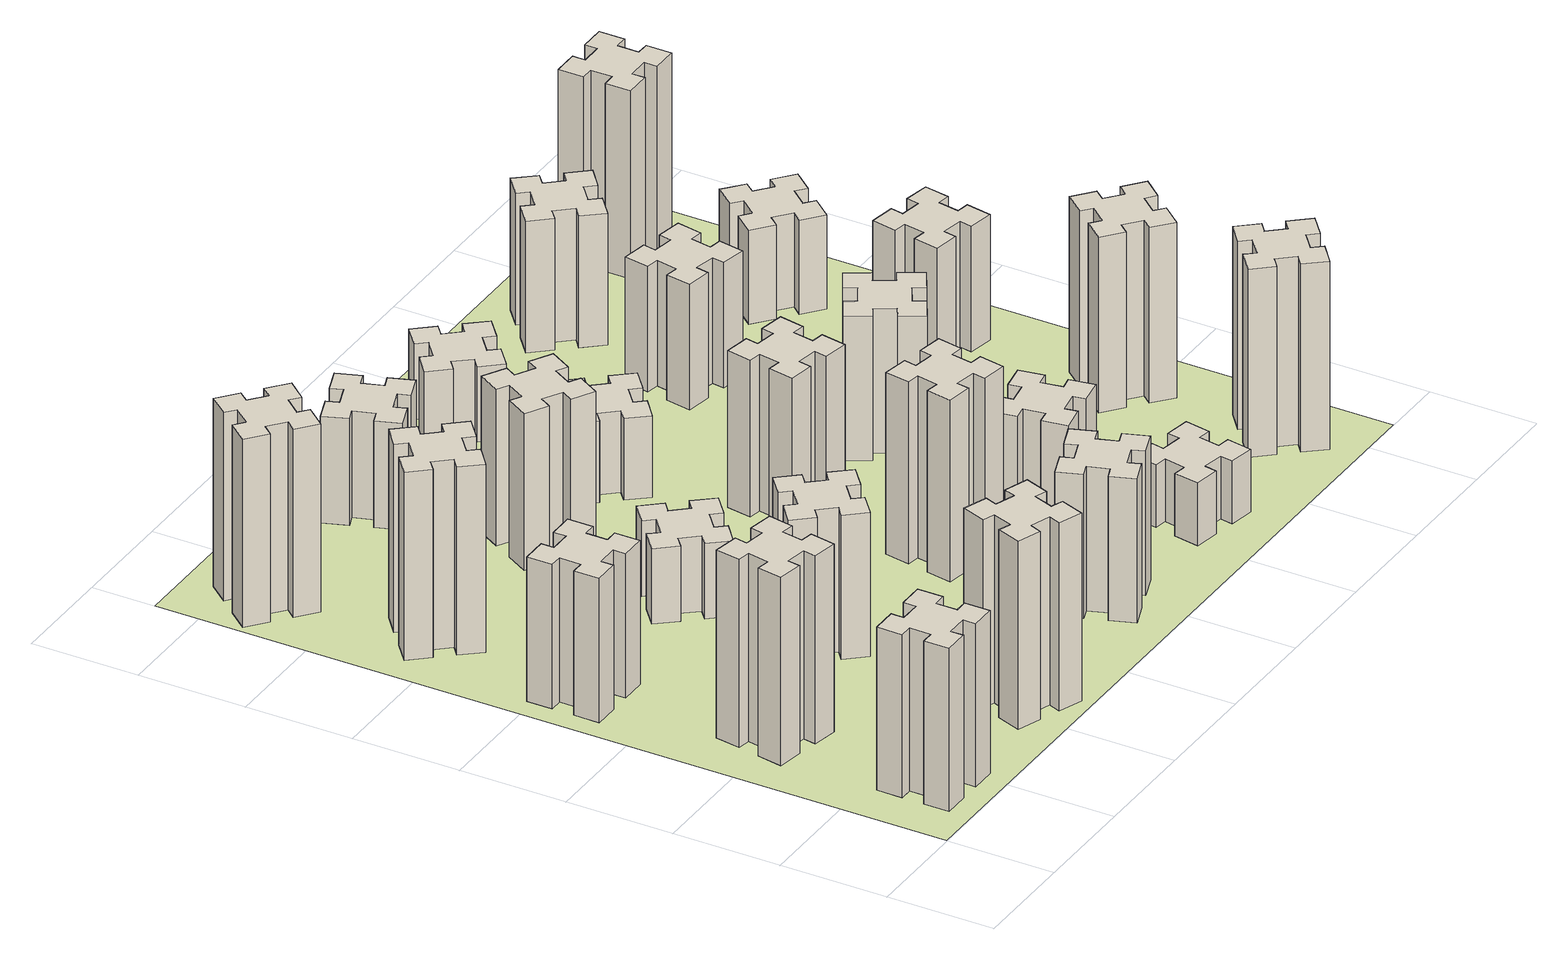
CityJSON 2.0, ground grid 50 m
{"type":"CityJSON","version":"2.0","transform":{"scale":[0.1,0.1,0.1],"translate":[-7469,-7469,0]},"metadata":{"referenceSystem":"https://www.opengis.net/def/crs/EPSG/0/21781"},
"CityObjects":{
"building1":{"type":"Building","attributes":{"class":"1000","function":"1000","usage":"1000","yearOfConstruction":2016,"roofType":"1000","measuredHeight":78,"storeysAboveGround":30,"storeysBelowGround":0},"geometry":[{"type":"Solid","lod":"1","boundaries":[[[[0,1,2,3,4,5,6,7,8,9,10,11,12,13,14,15,16,17,18,19]],[[17,16,20,21]],[[16,15,22,20]],[[15,14,23,22]],[[14,13,24,23]],[[13,12,25,24]],[[12,11,26,25]],[[11,10,27,26]],[[10,9,28,27]],[[9,8,29,28]],[[8,7,30,29]],[[7,6,31,30]],[[6,5,32,31]],[[5,4,33,32]],[[4,3,34,33]],[[3,2,35,34]],[[2,1,36,35]],[[1,0,37,36]],[[0,19,38,37]],[[19,18,39,38]],[[18,17,21,39]],[[24,25,26,27,28,29,30,31,32,33,34,35,36,37,38,39,21,20,22,23]]]]}]},
"building2":{"type":"Building","attributes":{"class":"1000","function":"1000","usage":"1000","yearOfConstruction":2016,"roofType":"1000","measuredHeight":90,"storeysAboveGround":30,"storeysBelowGround":0},"geometry":[{"type":"Solid","lod":"1","boundaries":[[[[40,41,42,43,44,45,46,47,48,49,50,51,52,53,54,55,56,57,58,59]],[[57,56,60,61]],[[56,55,62,60]],[[55,54,63,62]],[[54,53,64,63]],[[53,52,65,64]],[[52,51,66,65]],[[51,50,67,66]],[[50,49,68,67]],[[49,48,69,68]],[[48,47,70,69]],[[47,46,71,70]],[[46,45,72,71]],[[45,44,73,72]],[[44,43,74,73]],[[43,42,75,74]],[[42,41,76,75]],[[41,40,77,76]],[[40,59,78,77]],[[59,58,79,78]],[[58,57,61,79]],[[64,65,66,67,68,69,70,71,72,73,74,75,76,77,78,79,61,60,62,63]]]]}]},
"building3":{"type":"Building","attributes":{"class":"1000","function":"1000","usage":"1000","yearOfConstruction":2016,"roofType":"1000","measuredHeight":69,"storeysAboveGround":30,"storeysBelowGround":0},"geometry":[{"type":"Solid","lod":"1","boundaries":[[[[80,81,82,83,84,85,86,87,88,89,90,91,92,93,94,95,96,97,98,99]],[[97,96,100,101]],[[96,95,102,100]],[[95,94,103,102]],[[94,93,104,103]],[[93,92,105,104]],[[92,91,106,105]],[[91,90,107,106]],[[90,89,108,107]],[[89,88,109,108]],[[88,87,110,109]],[[87,86,111,110]],[[86,85,112,111]],[[85,84,113,112]],[[84,83,114,113]],[[83,82,115,114]],[[82,81,116,115]],[[81,80,117,116]],[[80,99,118,117]],[[99,98,119,118]],[[98,97,101,119]],[[104,105,106,107,108,109,110,111,112,113,114,115,116,117,118,119,101,100,102,103]]]]}]},
"building4":{"type":"Building","attributes":{"class":"1000","function":"1000","usage":"1000","yearOfConstruction":2016,"roofType":"1000","measuredHeight":90,"storeysAboveGround":30,"storeysBelowGround":0},"geometry":[{"type":"Solid","lod":"1","boundaries":[[[[120,121,122,123,124,125,126,127,128,129,130,131,132,133,134,135,136,137,138,139]],[[137,136,140,141]],[[136,135,142,140]],[[135,134,143,142]],[[134,133,144,143]],[[133,132,145,144]],[[132,131,146,145]],[[131,130,147,146]],[[130,129,148,147]],[[129,128,149,148]],[[128,127,150,149]],[[127,126,151,150]],[[126,125,152,151]],[[125,124,153,152]],[[124,123,154,153]],[[123,122,155,154]],[[122,121,156,155]],[[121,120,157,156]],[[120,139,158,157]],[[139,138,159,158]],[[138,137,141,159]],[[144,145,146,147,148,149,150,151,152,153,154,155,156,157,158,159,141,140,142,143]]]]}]},
"building5":{"type":"Building","attributes":{"class":"1000","function":"1000","usage":"1000","yearOfConstruction":2016,"roofType":"1000","measuredHeight":90,"storeysAboveGround":30,"storeysBelowGround":0},"geometry":[{"type":"Solid","lod":"1","boundaries":[[[[160,161,162,163,164,165,166,167,168,169,170,171,172,173,174,175,176,177,178,179]],[[177,176,180,181]],[[176,175,182,180]],[[175,174,183,182]],[[174,173,184,183]],[[173,172,185,184]],[[172,171,186,185]],[[171,170,187,186]],[[170,169,188,187]],[[169,168,189,188]],[[168,167,190,189]],[[167,166,191,190]],[[166,165,192,191]],[[165,164,193,192]],[[164,163,194,193]],[[163,162,195,194]],[[162,161,196,195]],[[161,160,197,196]],[[160,179,198,197]],[[179,178,199,198]],[[178,177,181,199]],[[184,185,186,187,188,189,190,191,192,193,194,195,196,197,198,199,181,180,182,183]]]]}]},
"building6":{"type":"Building","attributes":{"class":"1000","function":"1000","usage":"1000","yearOfConstruction":2016,"roofType":"1000","measuredHeight":90,"storeysAboveGround":30,"storeysBelowGround":0},"geometry":[{"type":"Solid","lod":"1","boundaries":[[[[200,201,202,203,204,205,206,207,208,209,210,211,212,213,214,215,216,217,218,219]],[[217,216,220,221]],[[216,215,222,220]],[[215,214,223,222]],[[214,213,224,223]],[[213,212,225,224]],[[212,211,226,225]],[[211,210,227,226]],[[210,209,228,227]],[[209,208,229,228]],[[208,207,230,229]],[[207,206,231,230]],[[206,205,232,231]],[[205,204,233,232]],[[204,203,234,233]],[[203,202,235,234]],[[202,201,236,235]],[[201,200,237,236]],[[200,219,238,237]],[[219,218,239,238]],[[218,217,221,239]],[[224,225,226,227,228,229,230,231,232,233,234,235,236,237,238,239,221,220,222,223]]]]}]},
"building7":{"type":"Building","attributes":{"class":"1000","function":"1000","usage":"1000","yearOfConstruction":2016,"roofType":"1000","measuredHeight":69,"storeysAboveGround":30,"storeysBelowGround":0},"geometry":[{"type":"Solid","lod":"1","boundaries":[[[[240,241,242,243,244,245,246,247,248,249,250,251,252,253,254,255,256,257,258,259]],[[257,256,260,261]],[[256,255,262,260]],[[255,254,263,262]],[[254,253,264,263]],[[253,252,265,264]],[[252,251,266,265]],[[251,250,267,266]],[[250,249,268,267]],[[249,248,269,268]],[[248,247,270,269]],[[247,246,271,270]],[[246,245,272,271]],[[245,244,273,272]],[[244,243,274,273]],[[243,242,275,274]],[[242,241,276,275]],[[241,240,277,276]],[[240,259,278,277]],[[259,258,279,278]],[[258,257,261,279]],[[264,265,266,267,268,269,270,271,272,273,274,275,276,277,278,279,261,260,262,263]]]]}]},
"building8":{"type":"Building","attributes":{"class":"1000","function":"1000","usage":"1000","yearOfConstruction":2016,"roofType":"1000","measuredHeight":36,"storeysAboveGround":30,"storeysBelowGround":0},"geometry":[{"type":"Solid","lod":"1","boundaries":[[[[280,281,282,283,284,285,286,287,288,289,290,291,292,293,294,295,296,297,298,299]],[[297,296,300,301]],[[296,295,302,300]],[[295,294,303,302]],[[294,293,304,303]],[[293,292,305,304]],[[292,291,306,305]],[[291,290,307,306]],[[290,289,308,307]],[[289,288,309,308]],[[288,287,310,309]],[[287,286,311,310]],[[286,285,312,311]],[[285,284,313,312]],[[284,283,314,313]],[[283,282,315,314]],[[282,281,316,315]],[[281,280,317,316]],[[280,299,318,317]],[[299,298,319,318]],[[298,297,301,319]],[[304,305,306,307,308,309,310,311,312,313,314,315,316,317,318,319,301,300,302,303]]]]}]},
"building9":{"type":"Building","attributes":{"class":"1000","function":"1000","usage":"1000","yearOfConstruction":2016,"roofType":"1000","measuredHeight":75,"storeysAboveGround":30,"storeysBelowGround":0},"geometry":[{"type":"Solid","lod":"1","boundaries":[[[[320,321,322,323,324,325,326,327,328,329,330,331,332,333,334,335,336,337,338,339]],[[337,336,340,341]],[[336,335,342,340]],[[335,334,343,342]],[[334,333,344,343]],[[333,332,345,344]],[[332,331,346,345]],[[331,330,347,346]],[[330,329,348,347]],[[329,328,349,348]],[[328,327,350,349]],[[327,326,351,350]],[[326,325,352,351]],[[325,324,353,352]],[[324,323,354,353]],[[323,322,355,354]],[[322,321,356,355]],[[321,320,357,356]],[[320,339,358,357]],[[339,338,359,358]],[[338,337,341,359]],[[344,345,346,347,348,349,350,351,352,353,354,355,356,357,358,359,341,340,342,343]]]]}]},
"building10":{"type":"Building","attributes":{"class":"1000","function":"1000","usage":"1000","yearOfConstruction":2016,"roofType":"1000","measuredHeight":69,"storeysAboveGround":30,"storeysBelowGround":0},"geometry":[{"type":"Solid","lod":"1","boundaries":[[[[360,361,362,363,364,365,366,367,368,369,370,371,372,373,374,375,376,377,378,379]],[[377,376,380,381]],[[376,375,382,380]],[[375,374,383,382]],[[374,373,384,383]],[[373,372,385,384]],[[372,371,386,385]],[[371,370,387,386]],[[370,369,388,387]],[[369,368,389,388]],[[368,367,390,389]],[[367,366,391,390]],[[366,365,392,391]],[[365,364,393,392]],[[364,363,394,393]],[[363,362,395,394]],[[362,361,396,395]],[[361,360,397,396]],[[360,379,398,397]],[[379,378,399,398]],[[378,377,381,399]],[[384,385,386,387,388,389,390,391,392,393,394,395,396,397,398,399,381,380,382,383]]]]}]},
"building11":{"type":"Building","attributes":{"class":"1000","function":"1000","usage":"1000","yearOfConstruction":2016,"roofType":"1000","measuredHeight":51,"storeysAboveGround":30,"storeysBelowGround":0},"geometry":[{"type":"Solid","lod":"1","boundaries":[[[[400,401,402,403,404,405,406,407,408,409,410,411,412,413,414,415,416,417,418,419]],[[417,416,420,421]],[[416,415,422,420]],[[415,414,423,422]],[[414,413,424,423]],[[413,412,425,424]],[[412,411,426,425]],[[411,410,427,426]],[[410,409,428,427]],[[409,408,429,428]],[[408,407,430,429]],[[407,406,431,430]],[[406,405,432,431]],[[405,404,433,432]],[[404,403,434,433]],[[403,402,435,434]],[[402,401,436,435]],[[401,400,437,436]],[[400,419,438,437]],[[419,418,439,438]],[[418,417,421,439]],[[424,425,426,427,428,429,430,431,432,433,434,435,436,437,438,439,421,420,422,423]]]]}]},
"building12":{"type":"Building","attributes":{"class":"1000","function":"1000","usage":"1000","yearOfConstruction":2016,"roofType":"1000","measuredHeight":87,"storeysAboveGround":30,"storeysBelowGround":0},"geometry":[{"type":"Solid","lod":"1","boundaries":[[[[440,441,442,443,444,445,446,447,448,449,450,451,452,453,454,455,456,457,458,459]],[[457,456,460,461]],[[456,455,462,460]],[[455,454,463,462]],[[454,453,464,463]],[[453,452,465,464]],[[452,451,466,465]],[[451,450,467,466]],[[450,449,468,467]],[[449,448,469,468]],[[448,447,470,469]],[[447,446,471,470]],[[446,445,472,471]],[[445,444,473,472]],[[444,443,474,473]],[[443,442,475,474]],[[442,441,476,475]],[[441,440,477,476]],[[440,459,478,477]],[[459,458,479,478]],[[458,457,461,479]],[[464,465,466,467,468,469,470,471,472,473,474,475,476,477,478,479,461,460,462,463]]]]}]},
"building13":{"type":"Building","attributes":{"class":"1000","function":"1000","usage":"1000","yearOfConstruction":2016,"roofType":"1000","measuredHeight":75,"storeysAboveGround":30,"storeysBelowGround":0},"geometry":[{"type":"Solid","lod":"1","boundaries":[[[[480,481,482,483,484,485,486,487,488,489,490,491,492,493,494,495,496,497,498,499]],[[497,496,500,501]],[[496,495,502,500]],[[495,494,503,502]],[[494,493,504,503]],[[493,492,505,504]],[[492,491,506,505]],[[491,490,507,506]],[[490,489,508,507]],[[489,488,509,508]],[[488,487,510,509]],[[487,486,511,510]],[[486,485,512,511]],[[485,484,513,512]],[[484,483,514,513]],[[483,482,515,514]],[[482,481,516,515]],[[481,480,517,516]],[[480,499,518,517]],[[499,498,519,518]],[[498,497,501,519]],[[504,505,506,507,508,509,510,511,512,513,514,515,516,517,518,519,501,500,502,503]]]]}]},
"building14":{"type":"Building","attributes":{"class":"1000","function":"1000","usage":"1000","yearOfConstruction":2016,"roofType":"1000","measuredHeight":39,"storeysAboveGround":30,"storeysBelowGround":0},"geometry":[{"type":"Solid","lod":"1","boundaries":[[[[520,521,522,523,524,525,526,527,528,529,530,531,532,533,534,535,536,537,538,539]],[[537,536,540,541]],[[536,535,542,540]],[[535,534,543,542]],[[534,533,544,543]],[[533,532,545,544]],[[532,531,546,545]],[[531,530,547,546]],[[530,529,548,547]],[[529,528,549,548]],[[528,527,550,549]],[[527,526,551,550]],[[526,525,552,551]],[[525,524,553,552]],[[524,523,554,553]],[[523,522,555,554]],[[522,521,556,555]],[[521,520,557,556]],[[520,539,558,557]],[[539,538,559,558]],[[538,537,541,559]],[[544,545,546,547,548,549,550,551,552,553,554,555,556,557,558,559,541,540,542,543]]]]}]},
"building15":{"type":"Building","attributes":{"class":"1000","function":"1000","usage":"1000","yearOfConstruction":2016,"roofType":"1000","measuredHeight":30,"storeysAboveGround":30,"storeysBelowGround":0},"geometry":[{"type":"Solid","lod":"1","boundaries":[[[[560,561,562,563,564,565,566,567,568,569,570,571,572,573,574,575,576,577,578,579]],[[577,576,580,581]],[[576,575,582,580]],[[575,574,583,582]],[[574,573,584,583]],[[573,572,585,584]],[[572,571,586,585]],[[571,570,587,586]],[[570,569,588,587]],[[569,568,589,588]],[[568,567,590,589]],[[567,566,591,590]],[[566,565,592,591]],[[565,564,593,592]],[[564,563,594,593]],[[563,562,595,594]],[[562,561,596,595]],[[561,560,597,596]],[[560,579,598,597]],[[579,578,599,598]],[[578,577,581,599]],[[584,585,586,587,588,589,590,591,592,593,594,595,596,597,598,599,581,580,582,583]]]]}]},
"building16":{"type":"Building","attributes":{"class":"1000","function":"1000","usage":"1000","yearOfConstruction":2016,"roofType":"1000","measuredHeight":36,"storeysAboveGround":30,"storeysBelowGround":0},"geometry":[{"type":"Solid","lod":"1","boundaries":[[[[600,601,602,603,604,605,606,607,608,609,610,611,612,613,614,615,616,617,618,619]],[[617,616,620,621]],[[616,615,622,620]],[[615,614,623,622]],[[614,613,624,623]],[[613,612,625,624]],[[612,611,626,625]],[[611,610,627,626]],[[610,609,628,627]],[[609,608,629,628]],[[608,607,630,629]],[[607,606,631,630]],[[606,605,632,631]],[[605,604,633,632]],[[604,603,634,633]],[[603,602,635,634]],[[602,601,636,635]],[[601,600,637,636]],[[600,619,638,637]],[[619,618,639,638]],[[618,617,621,639]],[[624,625,626,627,628,629,630,631,632,633,634,635,636,637,638,639,621,620,622,623]]]]}]},
"building17":{"type":"Building","attributes":{"class":"1000","function":"1000","usage":"1000","yearOfConstruction":2016,"roofType":"1000","measuredHeight":42,"storeysAboveGround":30,"storeysBelowGround":0},"geometry":[{"type":"Solid","lod":"1","boundaries":[[[[640,641,642,643,644,645,646,647,648,649,650,651,652,653,654,655,656,657,658,659]],[[657,656,660,661]],[[656,655,662,660]],[[655,654,663,662]],[[654,653,664,663]],[[653,652,665,664]],[[652,651,666,665]],[[651,650,667,666]],[[650,649,668,667]],[[649,648,669,668]],[[648,647,670,669]],[[647,646,671,670]],[[646,645,672,671]],[[645,644,673,672]],[[644,643,674,673]],[[643,642,675,674]],[[642,641,676,675]],[[641,640,677,676]],[[640,659,678,677]],[[659,658,679,678]],[[658,657,661,679]],[[664,665,666,667,668,669,670,671,672,673,674,675,676,677,678,679,661,660,662,663]]]]}]},
"building18":{"type":"Building","attributes":{"class":"1000","function":"1000","usage":"1000","yearOfConstruction":2016,"roofType":"1000","measuredHeight":69,"storeysAboveGround":30,"storeysBelowGround":0},"geometry":[{"type":"Solid","lod":"1","boundaries":[[[[680,681,682,683,684,685,686,687,688,689,690,691,692,693,694,695,696,697,698,699]],[[697,696,700,701]],[[696,695,702,700]],[[695,694,703,702]],[[694,693,704,703]],[[693,692,705,704]],[[692,691,706,705]],[[691,690,707,706]],[[690,689,708,707]],[[689,688,709,708]],[[688,687,710,709]],[[687,686,711,710]],[[686,685,712,711]],[[685,684,713,712]],[[684,683,714,713]],[[683,682,715,714]],[[682,681,716,715]],[[681,680,717,716]],[[680,699,718,717]],[[699,698,719,718]],[[698,697,701,719]],[[704,705,706,707,708,709,710,711,712,713,714,715,716,717,718,719,701,700,702,703]]]]}]},
"building19":{"type":"Building","attributes":{"class":"1000","function":"1000","usage":"1000","yearOfConstruction":2016,"roofType":"1000","measuredHeight":60,"storeysAboveGround":30,"storeysBelowGround":0},"geometry":[{"type":"Solid","lod":"1","boundaries":[[[[720,721,722,723,724,725,726,727,728,729,730,731,732,733,734,735,736,737,738,739]],[[737,736,740,741]],[[736,735,742,740]],[[735,734,743,742]],[[734,733,744,743]],[[733,732,745,744]],[[732,731,746,745]],[[731,730,747,746]],[[730,729,748,747]],[[729,728,749,748]],[[728,727,750,749]],[[727,726,751,750]],[[726,725,752,751]],[[725,724,753,752]],[[724,723,754,753]],[[723,722,755,754]],[[722,721,756,755]],[[721,720,757,756]],[[720,739,758,757]],[[739,738,759,758]],[[738,737,741,759]],[[744,745,746,747,748,749,750,751,752,753,754,755,756,757,758,759,741,740,742,743]]]]}]},
"building20":{"type":"Building","attributes":{"class":"1000","function":"1000","usage":"1000","yearOfConstruction":2016,"roofType":"1000","measuredHeight":90,"storeysAboveGround":30,"storeysBelowGround":0},"geometry":[{"type":"Solid","lod":"1","boundaries":[[[[760,761,762,763,764,765,766,767,768,769,770,771,772,773,774,775,776,777,778,779]],[[777,776,780,781]],[[776,775,782,780]],[[775,774,783,782]],[[774,773,784,783]],[[773,772,785,784]],[[772,771,786,785]],[[771,770,787,786]],[[770,769,788,787]],[[769,768,789,788]],[[768,767,790,789]],[[767,766,791,790]],[[766,765,792,791]],[[765,764,793,792]],[[764,763,794,793]],[[763,762,795,794]],[[762,761,796,795]],[[761,760,797,796]],[[760,779,798,797]],[[779,778,799,798]],[[778,777,781,799]],[[784,785,786,787,788,789,790,791,792,793,794,795,796,797,798,799,781,780,782,783]]]]}]},
"building21":{"type":"Building","attributes":{"class":"1000","function":"1000","usage":"1000","yearOfConstruction":2016,"roofType":"1000","measuredHeight":63,"storeysAboveGround":30,"storeysBelowGround":0},"geometry":[{"type":"Solid","lod":"1","boundaries":[[[[800,801,802,803,804,805,806,807,808,809,810,811,812,813,814,815,816,817,818,819]],[[817,816,820,821]],[[816,815,822,820]],[[815,814,823,822]],[[814,813,824,823]],[[813,812,825,824]],[[812,811,826,825]],[[811,810,827,826]],[[810,809,828,827]],[[809,808,829,828]],[[808,807,830,829]],[[807,806,831,830]],[[806,805,832,831]],[[805,804,833,832]],[[804,803,834,833]],[[803,802,835,834]],[[802,801,836,835]],[[801,800,837,836]],[[800,819,838,837]],[[819,818,839,838]],[[818,817,821,839]],[[824,825,826,827,828,829,830,831,832,833,834,835,836,837,838,839,821,820,822,823]]]]}]},
"building22":{"type":"Building","attributes":{"class":"1000","function":"1000","usage":"1000","yearOfConstruction":2016,"roofType":"1000","measuredHeight":84,"storeysAboveGround":30,"storeysBelowGround":0},"geometry":[{"type":"Solid","lod":"1","boundaries":[[[[840,841,842,843,844,845,846,847,848,849,850,851,852,853,854,855,856,857,858,859]],[[857,856,860,861]],[[856,855,862,860]],[[855,854,863,862]],[[854,853,864,863]],[[853,852,865,864]],[[852,851,866,865]],[[851,850,867,866]],[[850,849,868,867]],[[849,848,869,868]],[[848,847,870,869]],[[847,846,871,870]],[[846,845,872,871]],[[845,844,873,872]],[[844,843,874,873]],[[843,842,875,874]],[[842,841,876,875]],[[841,840,877,876]],[[840,859,878,877]],[[859,858,879,878]],[[858,857,861,879]],[[864,865,866,867,868,869,870,871,872,873,874,875,876,877,878,879,861,860,862,863]]]]}]},
"building23":{"type":"Building","attributes":{"class":"1000","function":"1000","usage":"1000","yearOfConstruction":2016,"roofType":"1000","measuredHeight":60,"storeysAboveGround":30,"storeysBelowGround":0},"geometry":[{"type":"Solid","lod":"1","boundaries":[[[[880,881,882,883,884,885,886,887,888,889,890,891,892,893,894,895,896,897,898,899]],[[897,896,900,901]],[[896,895,902,900]],[[895,894,903,902]],[[894,893,904,903]],[[893,892,905,904]],[[892,891,906,905]],[[891,890,907,906]],[[890,889,908,907]],[[889,888,909,908]],[[888,887,910,909]],[[887,886,911,910]],[[886,885,912,911]],[[885,884,913,912]],[[884,883,914,913]],[[883,882,915,914]],[[882,881,916,915]],[[881,880,917,916]],[[880,899,918,917]],[[899,898,919,918]],[[898,897,901,919]],[[904,905,906,907,908,909,910,911,912,913,914,915,916,917,918,919,901,900,902,903]]]]}]},
"building24":{"type":"Building","attributes":{"class":"1000","function":"1000","usage":"1000","yearOfConstruction":2016,"roofType":"1000","measuredHeight":45,"storeysAboveGround":30,"storeysBelowGround":0},"geometry":[{"type":"Solid","lod":"1","boundaries":[[[[920,921,922,923,924,925,926,927,928,929,930,931,932,933,934,935,936,937,938,939]],[[937,936,940,941]],[[936,935,942,940]],[[935,934,943,942]],[[934,933,944,943]],[[933,932,945,944]],[[932,931,946,945]],[[931,930,947,946]],[[930,929,948,947]],[[929,928,949,948]],[[928,927,950,949]],[[927,926,951,950]],[[926,925,952,951]],[[925,924,953,952]],[[924,923,954,953]],[[923,922,955,954]],[[922,921,956,955]],[[921,920,957,956]],[[920,939,958,957]],[[939,938,959,958]],[[938,937,941,959]],[[944,945,946,947,948,949,950,951,952,953,954,955,956,957,958,959,941,940,942,943]]]]}]},
"building25":{"type":"Building","attributes":{"class":"1000","function":"1000","usage":"1000","yearOfConstruction":2016,"roofType":"1000","measuredHeight":90,"storeysAboveGround":30,"storeysBelowGround":0},"geometry":[{"type":"Solid","lod":"1","boundaries":[[[[960,961,962,963,964,965,966,967,968,969,970,971,972,973,974,975,976,977,978,979]],[[977,976,980,981]],[[976,975,982,980]],[[975,974,983,982]],[[974,973,984,983]],[[973,972,985,984]],[[972,971,986,985]],[[971,970,987,986]],[[970,969,988,987]],[[969,968,989,988]],[[968,967,990,989]],[[967,966,991,990]],[[966,965,992,991]],[[965,964,993,992]],[[964,963,994,993]],[[963,962,995,994]],[[962,961,996,995]],[[961,960,997,996]],[[960,979,998,997]],[[979,978,999,998]],[[978,977,981,999]],[[984,985,986,987,988,989,990,991,992,993,994,995,996,997,998,999,981,980,982,983]]]]}]},
"landuse1":{"type":"LandUse","attributes":{"name":"plot1","function":"1010"},"geometry":[{"type":"MultiSurface","lod":"1","boundaries":[[[1000,1001,1002,1003]]]}]}
},
"vertices":[
[265,325,0],[265,225,0],[205,225,0],[205,105,0],[325,105,0],[325,165,0],[425,165,0],[425,105,0],[545,105,0],[545,225,0],[485,225,0],[485,325,0],[545,325,0],[545,445,0],[425,445,0],[425,385,0],[325,385,0],[325,445,0],[205,445,0],[205,325,0],[325,385,780],[325,445,780],[425,385,780],[425,445,780],[545,445,780],[545,325,780],[485,325,780],[485,225,780],[545,225,780],[545,105,780],[425,105,780],[425,165,780],[325,165,780],[325,105,780],[205,105,780],[205,225,780],[265,225,780],[265,325,780],[205,325,780],[205,445,780],
[475,947,0],[492,1045,0],[551,1035,0],[572,1153,0],[454,1174,0],[444,1115,0],[345,1132,0],[356,1191,0],[237,1212,0],[217,1094,0],[276,1084,0],[258,985,0],[199,996,0],[178,877,0],[297,857,0],[307,916,0],[405,898,0],[395,839,0],[513,818,0],[534,937,0],[405,898,900],[395,839,900],[307,916,900],[297,857,900],[178,877,900],[199,996,900],[258,985,900],[276,1084,900],[217,1094,900],[237,1212,900],[356,1191,900],[345,1132,900],[444,1115,900],[454,1174,900],[572,1153,900],[551,1035,900],[492,1045,900],[475,947,900],[534,937,900],[513,818,900],
[325,1965,0],[225,1965,0],[225,2025,0],[105,2025,0],[105,1905,0],[165,1905,0],[165,1805,0],[105,1805,0],[105,1685,0],[225,1685,0],[225,1745,0],[325,1745,0],[325,1685,0],[445,1685,0],[445,1805,0],[385,1805,0],[385,1905,0],[445,1905,0],[445,2025,0],[325,2025,0],[385,1905,690],[445,1905,690],[385,1805,690],[445,1805,690],[445,1685,690],[325,1685,690],[325,1745,690],[225,1745,690],[225,1685,690],[105,1685,690],[105,1805,690],[165,1805,690],[165,1905,690],[105,1905,690],[105,2025,690],[225,2025,690],[225,1965,690],[325,1965,690],[325,2025,690],[445,2025,690],
[492,2628,0],[427,2704,0],[473,2743,0],[396,2835,0],[304,2758,0],[343,2712,0],[266,2647,0],[228,2693,0],[136,2616,0],[213,2524,0],[259,2563,0],[323,2486,0],[277,2448,0],[354,2356,0],[446,2433,0],[408,2479,0],[484,2543,0],[523,2497,0],[615,2574,0],[538,2666,0],[484,2543,900],[523,2497,900],[408,2479,900],[446,2433,900],[354,2356,900],[277,2448,900],[323,2486,900],[259,2563,900],[213,2524,900],[136,2616,900],[228,2693,900],[266,2647,900],[343,2712,900],[304,2758,900],[396,2835,900],[473,2743,900],[427,2704,900],[492,2628,900],[538,2666,900],[615,2574,900],
[1029,360,0],[995,266,0],[939,287,0],[897,174,0],[1010,133,0],[1031,189,0],[1125,155,0],[1104,99,0],[1217,57,0],[1258,170,0],[1202,191,0],[1236,285,0],[1292,264,0],[1333,377,0],[1220,418,0],[1200,362,0],[1106,396,0],[1127,452,0],[1014,493,0],[973,380,0],[1106,396,900],[1127,452,900],[1200,362,900],[1220,418,900],[1333,377,900],[1292,264,900],[1236,285,900],[1202,191,900],[1258,170,900],[1217,57,900],[1104,99,900],[1125,155,900],[1031,189,900],[1010,133,900],[897,174,900],[939,287,900],[995,266,900],[1029,360,900],[973,380,900],[1014,493,900],
[384,3387,0],[308,3452,0],[346,3498,0],[254,3575,0],[177,3483,0],[223,3444,0],[159,3368,0],[113,3406,0],[36,3314,0],[128,3237,0],[166,3283,0],[243,3219,0],[204,3173,0],[296,3096,0],[373,3188,0],[327,3226,0],[392,3303,0],[438,3264,0],[515,3356,0],[423,3433,0],[392,3303,900],[438,3264,900],[327,3226,900],[373,3188,900],[296,3096,900],[204,3173,900],[243,3219,900],[166,3283,900],[128,3237,900],[36,3314,900],[113,3406,900],[159,3368,900],[223,3444,900],[177,3483,900],[254,3575,900],[346,3498,900],[308,3452,900],[384,3387,900],[423,3433,900],[515,3356,900],
[1083,1332,0],[1006,1267,0],[968,1313,0],[876,1236,0],[953,1144,0],[999,1183,0],[1063,1106,0],[1017,1068,0],[1094,976,0],[1186,1053,0],[1148,1099,0],[1224,1163,0],[1263,1117,0],[1355,1194,0],[1278,1286,0],[1232,1248,0],[1167,1324,0],[1213,1363,0],[1136,1455,0],[1044,1378,0],[1167,1324,690],[1213,1363,690],[1232,1248,690],[1278,1286,690],[1355,1194,690],[1263,1117,690],[1224,1163,690],[1148,1099,690],[1186,1053,690],[1094,976,690],[1017,1068,690],[1063,1106,690],[999,1183,690],[953,1144,690],[876,1236,690],[968,1313,690],[1006,1267,690],[1083,1332,690],[1044,1378,690],[1136,1455,690],
[1083,1972,0],[1006,1907,0],[968,1953,0],[876,1876,0],[953,1784,0],[999,1823,0],[1063,1746,0],[1017,1708,0],[1094,1616,0],[1186,1693,0],[1148,1739,0],[1224,1803,0],[1263,1757,0],[1355,1834,0],[1278,1926,0],[1232,1888,0],[1167,1964,0],[1213,2003,0],[1136,2095,0],[1044,2018,0],[1167,1964,360],[1213,2003,360],[1232,1888,360],[1278,1926,360],[1355,1834,360],[1263,1757,360],[1224,1803,360],[1148,1739,360],[1186,1693,360],[1094,1616,360],[1017,1708,360],[1063,1746,360],[999,1823,360],[953,1784,360],[876,1876,360],[968,1953,360],[1006,1907,360],[1083,1972,360],[1044,2018,360],[1136,2095,360],
[1314,2666,0],[1227,2716,0],[1257,2768,0],[1153,2828,0],[1093,2724,0],[1145,2694,0],[1095,2607,0],[1043,2637,0],[983,2533,0],[1087,2473,0],[1117,2525,0],[1204,2475,0],[1174,2423,0],[1278,2363,0],[1338,2467,0],[1286,2497,0],[1336,2584,0],[1388,2554,0],[1448,2658,0],[1344,2718,0],[1336,2584,750],[1388,2554,750],[1286,2497,750],[1338,2467,750],[1278,2363,750],[1174,2423,750],[1204,2475,750],[1117,2525,750],[1087,2473,750],[983,2533,750],[1043,2637,750],[1095,2607,750],[1145,2694,750],[1093,2724,750],[1153,2828,750],[1257,2768,750],[1227,2716,750],[1314,2666,750],[1344,2718,750],[1448,2658,750],
[1835,385,0],[1869,291,0],[1813,270,0],[1854,157,0],[1967,199,0],[1946,255,0],[2040,289,0],[2060,233,0],[2173,274,0],[2132,387,0],[2076,366,0],[2042,460,0],[2098,480,0],[2057,593,0],[1944,552,0],[1965,496,0],[1871,462,0],[1850,518,0],[1737,477,0],[1779,364,0],[1871,462,690],[1850,518,690],[1965,496,690],[1944,552,690],[2057,593,690],[2098,480,690],[2042,460,690],[2076,366,690],[2132,387,690],[2173,274,690],[2060,233,690],[2040,289,690],[1946,255,690],[1967,199,690],[1854,157,690],[1813,270,690],[1869,291,690],[1835,385,690],[1779,364,690],[1737,477,690],
[1125,3456,0],[1031,3422,0],[1010,3478,0],[897,3437,0],[939,3324,0],[995,3345,0],[1029,3251,0],[973,3230,0],[1014,3117,0],[1127,3159,0],[1106,3215,0],[1200,3249,0],[1220,3193,0],[1333,3234,0],[1292,3347,0],[1236,3326,0],[1202,3420,0],[1258,3440,0],[1217,3553,0],[1104,3512,0],[1202,3420,510],[1258,3440,510],[1236,3326,510],[1292,3347,510],[1333,3234,510],[1220,3193,510],[1200,3249,510],[1106,3215,510],[1127,3159,510],[1014,3117,510],[973,3230,510],[1029,3251,510],[995,3345,510],[939,3324,510],[897,3437,510],[1010,3478,510],[1031,3422,510],[1125,3456,510],[1104,3512,510],[1217,3553,510],
[2055,1047,0],[2072,1145,0],[2131,1135,0],[2152,1253,0],[2034,1274,0],[2024,1215,0],[1925,1232,0],[1936,1291,0],[1817,1312,0],[1797,1194,0],[1856,1184,0],[1838,1085,0],[1779,1096,0],[1758,977,0],[1877,957,0],[1887,1016,0],[1985,998,0],[1975,939,0],[2093,918,0],[2114,1037,0],[1985,998,870],[1975,939,870],[1887,1016,870],[1877,957,870],[1758,977,870],[1779,1096,870],[1838,1085,870],[1856,1184,870],[1797,1194,870],[1817,1312,870],[1936,1291,870],[1925,1232,870],[2024,1215,870],[2034,1274,870],[2152,1253,870],[2131,1135,870],[2072,1145,870],[2055,1047,870],[2114,1037,870],[2093,918,870],
[2055,1787,0],[2072,1885,0],[2131,1875,0],[2152,1993,0],[2034,2014,0],[2024,1955,0],[1925,1972,0],[1936,2031,0],[1817,2052,0],[1797,1934,0],[1856,1924,0],[1838,1825,0],[1779,1836,0],[1758,1717,0],[1877,1697,0],[1887,1756,0],[1985,1738,0],[1975,1679,0],[2093,1658,0],[2114,1777,0],[1985,1738,750],[1975,1679,750],[1887,1756,750],[1877,1697,750],[1758,1717,750],[1779,1836,750],[1838,1825,750],[1856,1924,750],[1797,1934,750],[1817,2052,750],[1936,2031,750],[1925,1972,750],[2024,1955,750],[2034,2014,750],[2152,1993,750],[2131,1875,750],[2072,1885,750],[2055,1787,750],[2114,1777,750],[2093,1658,750],
[1788,2479,0],[1864,2543,0],[1903,2497,0],[1995,2574,0],[1918,2666,0],[1872,2628,0],[1807,2704,0],[1853,2743,0],[1776,2835,0],[1684,2758,0],[1723,2712,0],[1646,2647,0],[1608,2693,0],[1516,2616,0],[1593,2524,0],[1639,2563,0],[1703,2486,0],[1657,2448,0],[1734,2356,0],[1826,2433,0],[1703,2486,390],[1657,2448,390],[1639,2563,390],[1593,2524,390],[1516,2616,390],[1608,2693,390],[1646,2647,390],[1723,2712,390],[1684,2758,390],[1776,2835,390],[1853,2743,390],[1807,2704,390],[1872,2628,390],[1918,2666,390],[1995,2574,390],[1903,2497,390],[1864,2543,390],[1788,2479,390],[1826,2433,390],[1734,2356,390],
[2596,444,0],[2578,345,0],[2519,356,0],[2498,237,0],[2617,217,0],[2627,276,0],[2725,258,0],[2715,199,0],[2833,178,0],[2854,297,0],[2795,307,0],[2812,405,0],[2871,395,0],[2892,513,0],[2774,534,0],[2764,475,0],[2665,492,0],[2676,551,0],[2557,572,0],[2537,454,0],[2665,492,300],[2676,551,300],[2764,475,300],[2774,534,300],[2892,513,300],[2871,395,300],[2812,405,300],[2795,307,300],[2854,297,300],[2833,178,300],[2715,199,300],[2725,258,300],[2627,276,300],[2617,217,300],[2498,237,300],[2519,356,300],[2578,345,300],[2596,444,300],[2537,454,300],[2557,572,300],
[1888,3219,0],[1964,3283,0],[2003,3237,0],[2095,3314,0],[2018,3406,0],[1972,3368,0],[1907,3444,0],[1953,3483,0],[1876,3575,0],[1784,3498,0],[1823,3452,0],[1746,3387,0],[1708,3433,0],[1616,3356,0],[1693,3264,0],[1739,3303,0],[1803,3226,0],[1757,3188,0],[1834,3096,0],[1926,3173,0],[1803,3226,360],[1757,3188,360],[1739,3303,360],[1693,3264,360],[1616,3356,360],[1708,3433,360],[1746,3387,360],[1823,3452,360],[1784,3498,360],[1876,3575,360],[1953,3483,360],[1907,3444,360],[1972,3368,360],[2018,3406,360],[2095,3314,360],[2003,3237,360],[1964,3283,360],[1888,3219,360],[1926,3173,360],[1834,3096,360],
[2625,1132,0],[2527,1115,0],[2517,1174,0],[2398,1153,0],[2419,1035,0],[2478,1045,0],[2496,947,0],[2437,937,0],[2457,818,0],[2576,839,0],[2565,898,0],[2664,916,0],[2674,857,0],[2792,877,0],[2771,996,0],[2712,985,0],[2695,1084,0],[2754,1094,0],[2733,1212,0],[2615,1191,0],[2695,1084,420],[2754,1094,420],[2712,985,420],[2771,996,420],[2792,877,420],[2674,857,420],[2664,916,420],[2565,898,420],[2576,839,420],[2457,818,420],[2437,937,420],[2496,947,420],[2478,1045,420],[2419,1035,420],[2398,1153,420],[2517,1174,420],[2527,1115,420],[2625,1132,420],[2615,1191,420],[2733,1212,420],
[2475,1744,0],[2525,1657,0],[2473,1627,0],[2533,1523,0],[2637,1583,0],[2607,1635,0],[2694,1685,0],[2724,1633,0],[2828,1693,0],[2768,1797,0],[2716,1767,0],[2666,1854,0],[2718,1884,0],[2658,1988,0],[2554,1928,0],[2584,1876,0],[2497,1826,0],[2467,1878,0],[2363,1818,0],[2423,1714,0],[2497,1826,690],[2467,1878,690],[2584,1876,690],[2554,1928,690],[2658,1988,690],[2718,1884,690],[2666,1854,690],[2716,1767,690],[2768,1797,690],[2828,1693,690],[2724,1633,690],[2694,1685,690],[2607,1635,690],[2637,1583,690],[2533,1523,690],[2473,1627,690],[2525,1657,690],[2475,1744,690],[2423,1714,690],[2363,1818,690],
[2664,2795,0],[2565,2812,0],[2576,2871,0],[2457,2892,0],[2437,2774,0],[2496,2764,0],[2478,2665,0],[2419,2676,0],[2398,2557,0],[2517,2537,0],[2527,2596,0],[2625,2578,0],[2615,2519,0],[2733,2498,0],[2754,2617,0],[2695,2627,0],[2712,2725,0],[2771,2715,0],[2792,2833,0],[2674,2854,0],[2712,2725,600],[2771,2715,600],[2695,2627,600],[2754,2617,600],[2733,2498,600],[2615,2519,600],[2625,2578,600],[2527,2596,600],[2517,2537,600],[2398,2557,600],[2419,2676,600],[2478,2665,600],[2496,2764,600],[2437,2774,600],[2457,2892,600],[2576,2871,600],[2565,2812,600],[2664,2795,600],[2674,2854,600],[2792,2833,600],
[3468,259,0],[3544,323,0],[3583,277,0],[3675,354,0],[3598,446,0],[3552,408,0],[3487,484,0],[3533,523,0],[3456,615,0],[3364,538,0],[3403,492,0],[3326,427,0],[3288,473,0],[3196,396,0],[3273,304,0],[3319,343,0],[3383,266,0],[3337,228,0],[3414,136,0],[3506,213,0],[3383,266,900],[3337,228,900],[3319,343,900],[3273,304,900],[3196,396,900],[3288,473,900],[3326,427,900],[3403,492,900],[3364,538,900],[3456,615,900],[3533,523,900],[3487,484,900],[3552,408,900],[3598,446,900],[3675,354,900],[3583,277,900],[3544,323,900],[3468,259,900],[3506,213,900],[3414,136,900],
[2812,3368,0],[2747,3444,0],[2793,3483,0],[2716,3575,0],[2624,3498,0],[2663,3452,0],[2586,3387,0],[2548,3433,0],[2456,3356,0],[2533,3264,0],[2579,3303,0],[2643,3226,0],[2597,3188,0],[2674,3096,0],[2766,3173,0],[2728,3219,0],[2804,3283,0],[2843,3237,0],[2935,3314,0],[2858,3406,0],[2804,3283,630],[2843,3237,630],[2728,3219,630],[2766,3173,630],[2674,3096,630],[2597,3188,630],[2643,3226,630],[2579,3303,630],[2533,3264,630],[2456,3356,630],[2548,3433,630],[2586,3387,630],[2663,3452,630],[2624,3498,630],[2716,3575,630],[2793,3483,630],[2747,3444,630],[2812,3368,630],[2858,3406,630],[2935,3314,630],
[3487,1006,0],[3552,1083,0],[3598,1044,0],[3675,1136,0],[3583,1213,0],[3544,1167,0],[3468,1232,0],[3506,1278,0],[3414,1355,0],[3337,1263,0],[3383,1224,0],[3319,1148,0],[3273,1186,0],[3196,1094,0],[3288,1017,0],[3326,1063,0],[3403,999,0],[3364,953,0],[3456,876,0],[3533,968,0],[3403,999,840],[3364,953,840],[3326,1063,840],[3288,1017,840],[3196,1094,840],[3273,1186,840],[3319,1148,840],[3383,1224,840],[3337,1263,840],[3414,1355,840],[3506,1278,840],[3468,1232,840],[3544,1167,840],[3583,1213,840],[3675,1136,840],[3598,1044,840],[3552,1083,840],[3487,1006,840],[3533,968,840],[3456,876,840],
[3267,1856,0],[3365,1838,0],[3355,1779,0],[3473,1758,0],[3494,1877,0],[3435,1887,0],[3452,1985,0],[3511,1975,0],[3532,2093,0],[3414,2114,0],[3404,2055,0],[3305,2072,0],[3316,2131,0],[3197,2152,0],[3177,2034,0],[3236,2024,0],[3218,1925,0],[3159,1936,0],[3138,1817,0],[3257,1797,0],[3218,1925,600],[3159,1936,600],[3236,2024,600],[3177,2034,600],[3197,2152,600],[3316,2131,600],[3305,2072,600],[3404,2055,600],[3414,2114,600],[3532,2093,600],[3511,1975,600],[3452,1985,600],[3435,1887,600],[3494,1877,600],[3473,1758,600],[3355,1779,600],[3365,1838,600],[3267,1856,600],[3257,1797,600],[3138,1817,600],
[3444,2747,0],[3368,2812,0],[3406,2858,0],[3314,2935,0],[3237,2843,0],[3283,2804,0],[3219,2728,0],[3173,2766,0],[3096,2674,0],[3188,2597,0],[3226,2643,0],[3303,2579,0],[3264,2533,0],[3356,2456,0],[3433,2548,0],[3387,2586,0],[3452,2663,0],[3498,2624,0],[3575,2716,0],[3483,2793,0],[3452,2663,450],[3498,2624,450],[3387,2586,450],[3433,2548,450],[3356,2456,450],[3264,2533,450],[3303,2579,450],[3226,2643,450],[3188,2597,450],[3096,2674,450],[3173,2766,450],[3219,2728,450],[3283,2804,450],[3237,2843,450],[3314,2935,450],[3406,2858,450],[3368,2812,450],[3444,2747,450],[3483,2793,450],[3575,2716,450],
[3285,3325,0],[3385,3325,0],[3385,3265,0],[3505,3265,0],[3505,3385,0],[3445,3385,0],[3445,3485,0],[3505,3485,0],[3505,3605,0],[3385,3605,0],[3385,3545,0],[3285,3545,0],[3285,3605,0],[3165,3605,0],[3165,3485,0],[3225,3485,0],[3225,3385,0],[3165,3385,0],[3165,3265,0],[3285,3265,0],[3225,3385,900],[3165,3385,900],[3225,3485,900],[3165,3485,900],[3165,3605,900],[3285,3605,900],[3285,3545,900],[3385,3545,900],[3385,3605,900],[3505,3605,900],[3505,3485,900],[3445,3485,900],[3445,3385,900],[3505,3385,900],[3505,3265,900],[3385,3265,900],[3385,3325,900],[3285,3325,900],[3285,3265,900],[3165,3265,900],
[5,3705,0],[3705,3705,0],[3705,5,0],[5,5,0]
]}
